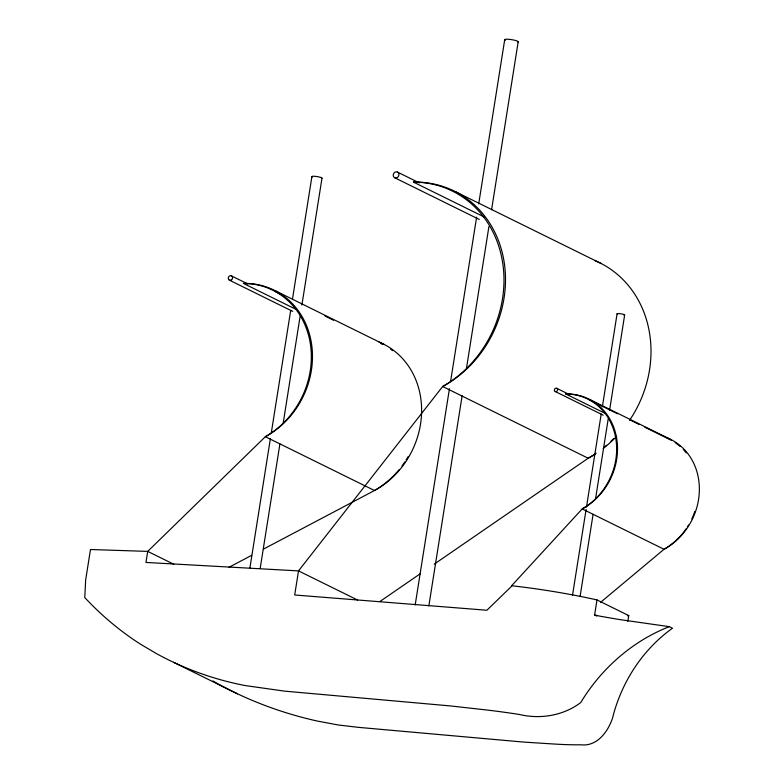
<?xml version="1.0" encoding="UTF-8"?>
<svg xmlns="http://www.w3.org/2000/svg" width="784" height="784" viewBox="0 0 784 784"><rect width="100%" height="100%" fill="white"/><g stroke="black" fill="none" stroke-linecap="round" stroke-linejoin="round"><path stroke-width="1.18" d="M249.92 567.89L270.392 438.638M271.342 432.601L290.668 310.601M292.579 298.528L311.905 176.527M260.19 568.361L279.898 443.95M283.151 423.419L300.174 315.913M301.899 305.035L321.989 178.213M415.197 604.885L449.448 388.668M450.594 381.426L476.613 217.148M478.71 203.86L504.729 39.582M428.838 605.924L462.129 395.744M466.529 367.961L488.912 226.635M491.588 209.73L518.185 41.826M572.516 595.232L586.099 509.463M586.481 507.052L601.21 414.04M602.357 406.798L617.086 313.786M580.082 596.487L593.086 514.353M595.575 498.653L608.198 418.93M609.54 410.473L624.652 315.05M596.8 616.057L594.605 614.979L596.987 599.936L593.576 599.162A133.594 21.129 9 0 0 512.099 585.795L486.893 610.246L294.696 594.987L298.518 570.899L442.666 386.502A110.916 97.588 -63.8 0 0 504.377 263.532A110.916 97.588 -63.8 0 0 413.462 182.113L484.581 217.178M627.837 621.379L628.748 615.587L596.987 599.936M511.629 585.746L582.179 508.924A62.397 54.89 -63.8 0 0 616.89 439.755A62.397 54.89 -63.8 0 0 565.754 393.96L605.042 413.335M600.603 602.328L664.028 549.28A62.7 55.154 -63.8 0 0 684.118 531.581M379.907 601.514L420.155 573.829M434.238 564.137L588.176 458.238A111.455 98.059 -63.8 0 0 596.163 453.25M229.026 567.283L251.654 555.337M263.502 549.084L374.487 490.519A83.594 73.549 -63.8 0 0 399.017 469.773M627.759 616.018L628.748 615.587M212.836 680.933L218.648 684.295A442.705 408.542 -58.4 0 0 317.481 721.094L338.022 724.945L358.141 727.327L523.555 742.076L553.122 743.967A133.603 20.462 9.6 0 0 580.983 744.79C597.026 746.74 607.992 731.737 612.5 718.203C621.33 682.501 642.39 649.701 672.476 628.239L669.281 626.661C632.345 641.087 601.161 668.732 580.738 702.552C563.559 715.616 540.401 719.457 519.576 714.518A133.603 20.462 9.6 0 0 483.493 709.638L450.222 705.914L284.798 691.165L245.49 685.608A442.705 365.942 -67.4 0 1 156.78 653.797L140.797 644.37A448.899 347.733 -69.7 0 1 84.77 597.545L85.662 579.974L90.483 549.515L147.715 551.387L173.793 564.255M669.281 626.661L619.683 619.576A216.482 34.241 9 0 1 599.652 616.106L594.605 614.979M455.778 191.845L601.289 263.581M397.429 172.059L419.391 182.888M394.734 177.762L479.289 219.451M589.558 399.428L671.408 439.785M589.205 399.801L617.576 413.795M630.669 420.253L639.401 424.556M644.86 427.241L671.055 440.157M556.728 388.296L569.821 394.754M555.209 391.51L603.229 415.187M275.194 290.717L384.327 344.529M274.714 291.217L281.27 294.451M324.919 315.972L333.651 320.274M380.573 343.412L382.759 344.49M231.417 275.88L247.793 283.945M357.622 600.034L298.518 570.899L145.961 562.451L147.715 551.387L265.355 436.708A83.594 73.549 -63.8 0 0 310.493 344.803A83.594 73.549 -63.8 0 0 243.452 283.426L295.833 309.249M229.398 280.153L292.697 311.366M173.646 662.343L237.474 693.811M565.754 393.96A62.7 55.154 -63.8 0 1 616.028 439.991A62.7 55.154 -63.8 0 1 582.179 508.924L664.028 549.28A62.397 54.89 -63.8 0 0 699.348 490.843A62.397 54.89 -63.8 0 0 666.959 437.756M675.2 442.666A62.7 55.154 -63.8 0 1 680.032 446.38M683.325 449.516A62.7 55.154 -63.8 0 1 686.284 452.897M694.84 511.423A62.7 55.154 -63.8 0 1 691.821 518.871M688.597 524.937A62.7 55.154 -63.8 0 1 687.392 526.897M686.118 528.808A62.7 55.154 -63.8 0 1 684.795 530.67M617.449 314.159A3.842 0.608 9 0 1 621.163 313.845A3.842 0.608 9 0 1 624.005 315.246M243.452 283.426A83.192 73.186 -63.8 0 1 311.64 344.49A83.192 73.186 -63.8 0 1 265.355 436.708L374.487 490.519A83.192 73.186 -63.8 0 0 421.576 412.982A83.192 73.186 -63.8 0 0 379.044 342.079M390.716 349.292A83.594 73.549 -63.8 0 1 392.588 350.673M408.023 456.739A83.594 73.549 -63.8 0 1 406.122 459.894M404.799 461.962A83.594 73.549 -63.8 0 1 401.996 465.951M312.385 177.017A5.116 0.813 9 0 1 316.677 176.508A5.116 0.813 9 0 1 321.714 178.38M413.462 182.113A111.455 98.059 -63.8 0 1 502.848 263.953A111.455 98.059 -63.8 0 1 442.666 386.502L588.176 458.238A110.916 97.588 -63.8 0 0 595.311 454.014M594.733 260.523A110.916 97.588 -63.8 0 1 629.474 420.44M616.655 436.335A110.916 97.588 -63.8 0 1 603.161 448.477M613.558 438.697A111.455 98.059 -63.8 0 1 610.981 441.235M606.551 445.253A111.455 98.059 -63.8 0 1 603.807 447.556M505.376 40.239A6.831 1.078 9 0 1 511.099 39.563A6.831 1.078 9 0 1 517.812 42.052M556.434 391.5A1.774 1.558 -63.8 0 0 557.071 388.521A1.774 1.558 -63.8 0 0 554.406 389.677A1.774 1.558 -63.8 0 0 556.434 391.5M231.035 280.153A2.362 2.078 -63.8 0 0 231.878 276.174A2.362 2.078 -63.8 0 0 228.33 277.722A2.362 2.078 -63.8 0 0 231.035 280.153M396.9 177.752A3.156 2.773 -63.8 0 0 398.027 172.451A3.156 2.773 -63.8 0 0 393.303 174.509A3.156 2.773 -63.8 0 0 396.9 177.752"/></g></svg>
